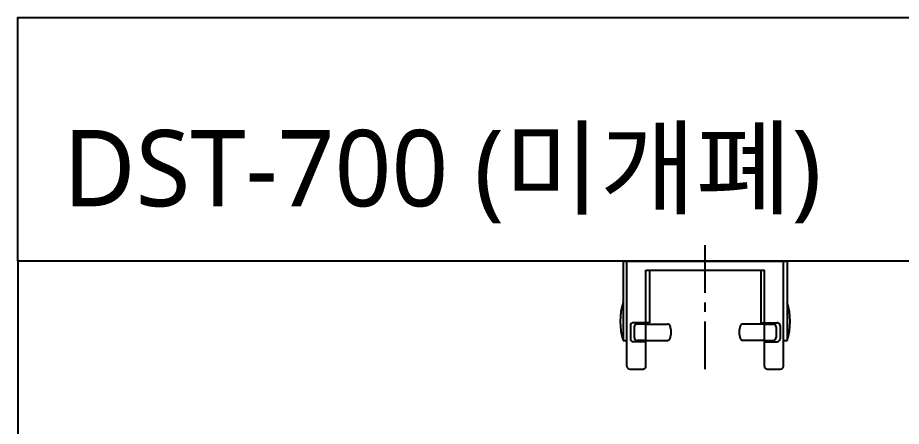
# Model space of a CAD drawing. Extents: x -4150 to 1921, y -105 to 2422.
# Drawn here: x -4009 to -3083, y 1994 to 2422 of the extents above; entities that cross this region are included whole.
import ezdxf

# ---------------------------------------------------------------- set-up
doc = ezdxf.new("R2010")
doc.units = 0
doc.header["$LTSCALE"] = 20
doc.header["$MEASUREMENT"] = 0
doc.linetypes.add('CENTER', pattern=[2, 1.25, -0.25, 0.25, -0.25])
doc.layers.get('0').update_dxf_attribs({"linetype": 'CONTINUOUS'})
for name, color, linetype in [('3', 3, 'CONTINUOUS'), ('4', 4, 'CONTINUOUS'), ('6', 6, 'CONTINUOUS'), ('CENTER', 2, 'CENTER')]:
    doc.layers.add(name, color=color, linetype=linetype)
doc.styles.add('GHS', font='romans', dxfattribs={"bigfont": 'ghs'})

msp = doc.modelspace()

# ---------------------------------------------------------------- linework, layer by layer
at = {"layer": '3', "color": 7}
msp.add_lwpolyline([(-4008.77, 2166.96), (-4008.77, 2422.34), (-1373.63, 2422.34), (-1373.63, 241.93), (-2081.27, 241.93)], dxfattribs=at)
at = {"layer": '4'}
for p, q in [((-3374.77, 2166.96), (-3202.77, 2166.96)), ((-3374.77, 2166.96), (-3374.77, 2083.96)), ((-3370.77, 2056.96), (-3370.77, 2166.96)), ((-3206.77, 2056.96), (-3206.77, 2166.96)), ((-3202.77, 2166.96), (-3202.77, 2083.96)), ((-3350.77, 2157.65), (-3226.77, 2157.65)), ((-3350.77, 2056.96), (-3350.77, 2157.65)), ((-3347, 2157.65), (-3347, 2102.65)), ((-3230.55, 2157.65), (-3230.55, 2102.65)), ((-3226.77, 2056.96), (-3226.77, 2157.65)), ((-3350.77, 2102.65), (-3364.15, 2102.65)), ((-3350.77, 2101.15), (-3360.15, 2101.15)), ((-3347, 2102.65), (-3350.77, 2102.65)), ((-3350.77, 2101.15), (-3328.32, 2101.15)), ((-3226.77, 2101.15), (-3249.23, 2101.15)), ((-3230.55, 2102.65), (-3226.77, 2102.65)), ((-3226.77, 2102.65), (-3213.4, 2102.65)), ((-3226.77, 2101.15), (-3217.4, 2101.15)), ((-3367.15, 2099.65), (-3367.15, 2085.65)), ((-3363.15, 2098.15), (-3363.15, 2087.15)), ((-3214.4, 2098.15), (-3214.4, 2087.15)), ((-3210.4, 2099.65), (-3210.4, 2085.65)), ((-3374.77, 2083.96), (-3370.77, 2083.96)), ((-3350.77, 2082.65), (-3364.15, 2082.65)), ((-3350.77, 2084.15), (-3360.15, 2084.15)), ((-3350.77, 2084.15), (-3328.32, 2084.15)), ((-3226.77, 2084.15), (-3249.23, 2084.15)), ((-3226.77, 2084.15), (-3217.4, 2084.15)), ((-3226.77, 2082.65), (-3213.4, 2082.65)), ((-3206.77, 2083.96), (-3202.77, 2083.96)), ((-3367.77, 2053.96), (-3353.77, 2053.96)), ((-3223.77, 2053.96), (-3209.77, 2053.96))]:
    msp.add_line(p, q, dxfattribs=at)
for centre, radius, start, end in [((-3309.6, 2103.96), 68.18, 162.94091, 197.05909), ((-3267.95, 2103.96), 68.18, 342.94091, 17.05909), ((-3364.15, 2099.65), 3, 90, 180), ((-3360.15, 2098.15), 3, 90, 180), ((-3328.32, 2098.15), 3, 20.74303, 90), ((-3249.23, 2098.15), 3, 90, 159.25697), ((-3217.4, 2098.15), 3, 0, 90), ((-3213.4, 2099.65), 3, 0, 90), ((-3342.84, 2092.65), 18.53, 339.25697, 20.74303), ((-3234.71, 2092.65), 18.53, 159.25697, 200.74303), ((-3364.15, 2085.65), 3, 180, 270), ((-3360.15, 2087.15), 3, 180, 270), ((-3328.32, 2087.15), 3, 270, 339.25697), ((-3249.23, 2087.15), 3, 200.74303, 270), ((-3217.4, 2087.15), 3, 270, 0), ((-3213.4, 2085.65), 3, 270, 0), ((-3367.77, 2056.96), 3, 180, 270), ((-3353.77, 2056.96), 3, 270, 0), ((-3223.77, 2056.96), 3, 180, 270), ((-3209.77, 2056.96), 3, 270, 0)]:
    msp.add_arc(centre, radius, start, end, dxfattribs=at)
at = {"layer": '6'}
msp.add_lwpolyline([(-3008.77, 2166.96), (-4008.77, 2166.96), (-4008.77, 241.93), (-2081.27, 241.93), (-2081.27, 1266.93)], dxfattribs=at)
at = {"layer": 'CENTER', "color": 1, "linetype": 'CENTER', "ltscale": 2}
msp.add_line((-3288.77, 2053.96), (-3288.77, 2186.72), dxfattribs=at)

# ---------------------------------------------------------------- texts
at = {"insert": (-3961.27, 2304.62), "char_height": 80, "width": 1359.6658, "attachment_point": 1, "style": 'GHS'}
msp.add_mtext('{\\fNanumGothic|b0|i0|c0|p50;DST-700\\fNanumGothic|b0|i0|c129|p50; (미개폐)}', dxfattribs=at)

doc.saveas('drawing.dxf')
